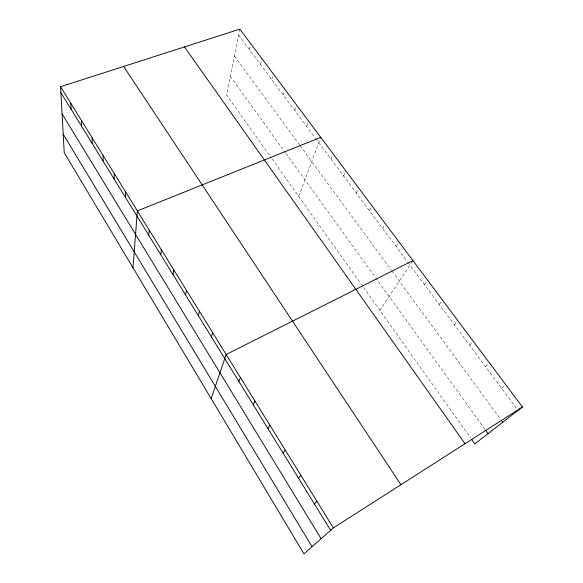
<?xml version="1.0" encoding="UTF-8"?>
<svg xmlns="http://www.w3.org/2000/svg" width="583" height="583" viewBox="0 0 583 583"><rect width="100%" height="100%" fill="white"/><g stroke="black" fill="none" stroke-linecap="round" stroke-linejoin="round"><path stroke-width="0.44" stroke-dasharray="2.92 2.19" d="M239.846 29.15L226.532 94.949L271.459 158.088M249.488 49.635L250.792 43.783M260.521 64.458L261.935 58.686M271.758 79.543L273.274 73.852M283.185 94.905L284.817 89.286M294.83 110.537L296.579 105.013M306.68 126.46L308.553 121.024M298.685 196.347L320.752 137.333M331.049 159.195L333.177 153.948M343.584 176.022L345.843 170.885M356.351 193.17L358.749 188.141M369.36 210.645L371.91 205.733M382.623 228.463L385.319 223.668M396.149 246.624L398.998 241.96M379.861 310.411L412.443 261.366M424.431 284.613L427.616 280.219M439.225 304.486L442.592 300.245M454.332 324.782L457.881 320.694M469.76 345.5L473.505 341.58M485.515 366.663L489.458 362.918M501.613 388.293L505.767 384.722M238.644 35.075L315.082 137.741M315.607 138.448L407.284 261.585M407.816 262.299L517.004 408.96M234.402 56.026L299.553 144.948M300.077 145.655L391.39 270.279M391.922 271L500.651 419.388M230.292 76.351L285.298 152.578M285.823 153.307L484.976 429.299M271.984 158.824L362.954 286.654M363.471 287.383L470.721 438.095"/><path stroke-width="0.87" d="M103.074 161.105L103.133 155.537M114.144 179.068L114.312 173.617M125.44 197.397L125.724 192.069M132.968 267.728L137.369 210.9L320.752 137.333M148.731 235.182L149.255 230.125M160.748 254.669L161.396 249.757M173.013 274.571L173.8 269.812M185.54 294.889L186.465 290.29M198.337 315.651L199.408 311.22M211.41 336.865L212.635 332.616M211.192 398.634L226.153 354.479L412.946 260.608M238.855 381.391L240.407 377.529M253.27 404.77L254.99 401.119M268.012 428.694L269.922 425.262M283.112 453.188L285.218 449.996M298.576 478.271L300.879 475.327M314.419 503.967L316.933 501.285M522.434 407.007L333.381 527.885L303.94 553.85L64.232 152.688L60.566 86.699L239.846 29.15L522.434 407.007L474.824 443.86L471.749 439.538M501.176 420.103L502.743 422.245M485.493 430.021L488.08 433.599M184.476 46.924L464.994 443.736M123.647 66.447L400.922 484.699M60.566 86.699L333.381 527.885M60.902 92.69L330.648 530.304M62.075 113.809L321.102 538.714M63.204 134.163L312.051 546.694M70.893 103.402L71.133 109.298M81.431 120.441L81.576 126.234M92.172 137.814L92.216 143.498"/></g></svg>
